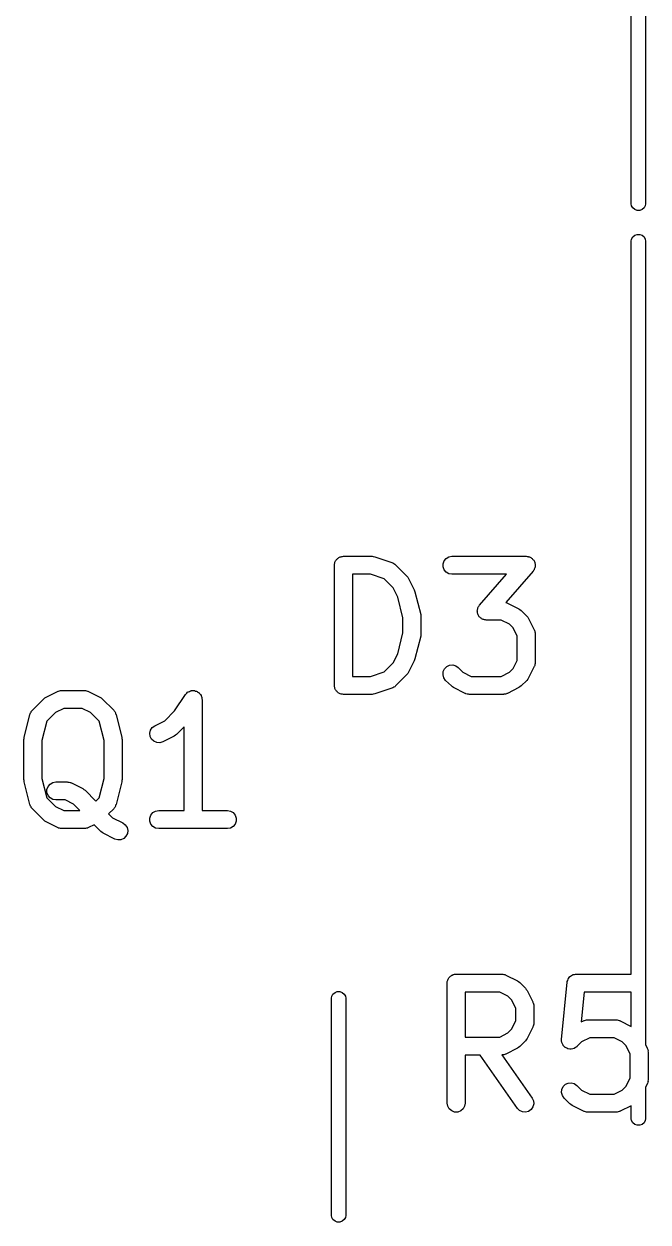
# Model space of a CAD drawing. Extents: x 10 to 287, y -200 to -10.
# Drawn here: x 135 to 140.21, y -119.32 to -109.34 of the extents above; entities that cross this region are included whole.
import ezdxf

# ---------------------------------------------------------------- set-up
doc = ezdxf.new("R2010")
doc.units = 0
doc.header["$MEASUREMENT"] = 0
doc.layers.add('BLACK', color=7, linetype='CONTINUOUS')

msp = doc.modelspace()

# ---------------------------------------------------------------- linework, layer by layer
at = {"layer": 'BLACK', "linetype": 'CONTINUOUS'}
for p, q in [((140.065, -110.843), (140.065, -103.533)), ((140.185, -103.533), (140.185, -110.843)), ((140.068, -110.859), (140.065, -110.843)), ((140.078, -110.877), (140.068, -110.859)), ((140.182, -110.859), (140.172, -110.877)), ((140.185, -110.843), (140.182, -110.859)), ((140.095, -110.891), (140.078, -110.877)), ((140.114, -110.898), (140.095, -110.891)), ((140.136, -110.898), (140.114, -110.898)), ((140.155, -110.891), (140.136, -110.898)), ((140.172, -110.877), (140.155, -110.891)), ((140.065, -111.153), (140.068, -111.137)), ((140.065, -117.259), (140.065, -111.153)), ((140.068, -111.137), (140.078, -111.119)), ((140.078, -111.119), (140.095, -111.105)), ((140.095, -111.105), (140.114, -111.098)), ((140.114, -111.098), (140.136, -111.098)), ((140.136, -111.098), (140.155, -111.105)), ((140.155, -111.105), (140.172, -111.119)), ((140.172, -111.119), (140.182, -111.137)), ((140.182, -111.137), (140.185, -111.153)), ((140.185, -111.153), (140.185, -117.847)), ((137.592, -113.854), (137.593, -113.848)), ((137.592, -114.854), (137.592, -113.854)), ((137.593, -113.841), (137.595, -113.835)), ((137.593, -113.848), (137.593, -113.841)), ((137.595, -113.835), (137.596, -113.828)), ((137.596, -113.828), (137.599, -113.823)), ((137.599, -113.823), (137.602, -113.816)), ((137.602, -113.816), (137.606, -113.811)), ((137.606, -113.811), (137.609, -113.806)), ((137.609, -113.806), (137.614, -113.802)), ((137.614, -113.802), (137.618, -113.797)), ((137.618, -113.797), (137.624, -113.793)), ((137.624, -113.793), (137.629, -113.789)), ((137.629, -113.789), (137.635, -113.787)), ((137.635, -113.787), (137.641, -113.784)), ((137.641, -113.784), (137.647, -113.782)), ((137.647, -113.782), (137.653, -113.78)), ((137.653, -113.78), (137.66, -113.78)), ((137.66, -113.78), (137.667, -113.779)), ((137.667, -113.779), (137.905, -113.779)), ((137.905, -113.779), (137.916, -113.781)), ((137.916, -113.781), (137.928, -113.783)), ((137.928, -113.783), (138.071, -113.83)), ((138.071, -113.83), (138.075, -113.833)), ((138.075, -113.833), (138.079, -113.834)), ((138.079, -113.834), (138.086, -113.839)), ((138.086, -113.839), (138.094, -113.843)), ((138.094, -113.843), (138.097, -113.846)), ((138.097, -113.846), (138.1, -113.849)), ((138.1, -113.849), (138.196, -113.944)), ((138.497, -113.841), (138.506, -113.816)), ((138.497, -113.867), (138.497, -113.841)), ((138.506, -113.816), (138.523, -113.797)), ((138.523, -113.797), (138.546, -113.784)), ((138.546, -113.784), (138.571, -113.779)), ((138.571, -113.779), (139.19, -113.779)), ((139.19, -113.779), (139.198, -113.78)), ((139.198, -113.78), (139.205, -113.78)), ((139.205, -113.78), (139.21, -113.782)), ((139.21, -113.782), (139.216, -113.784)), ((139.216, -113.784), (139.222, -113.787)), ((139.222, -113.787), (139.229, -113.79)), ((139.229, -113.79), (139.234, -113.794)), ((139.234, -113.794), (139.239, -113.797)), ((139.239, -113.797), (139.243, -113.802)), ((139.243, -113.802), (139.249, -113.807)), ((139.249, -113.807), (139.252, -113.812)), ((139.252, -113.812), (139.255, -113.816)), ((139.255, -113.816), (139.258, -113.823)), ((139.258, -113.823), (139.261, -113.83)), ((139.261, -113.83), (139.262, -113.836)), ((139.262, -113.836), (139.264, -113.841)), ((139.264, -113.841), (139.264, -113.848)), ((139.264, -113.848), (139.265, -113.856)), ((139.265, -113.856), (139.264, -113.861)), ((139.264, -113.861), (139.264, -113.867)), ((137.742, -113.929), (137.742, -114.779)), ((137.892, -113.929), (137.742, -113.929)), ((138.007, -113.967), (137.892, -113.929)), ((138.196, -113.944), (138.203, -113.954)), ((138.203, -113.954), (138.21, -113.963)), ((138.506, -113.891), (138.497, -113.867)), ((138.523, -113.911), (138.506, -113.891)), ((138.546, -113.924), (138.523, -113.911)), ((138.571, -113.929), (138.546, -113.924)), ((139.025, -113.929), (138.571, -113.929)), ((138.801, -114.186), (139.025, -113.929)), ((139.247, -113.903), (139.019, -114.163)), ((139.251, -113.897), (139.247, -113.903)), ((139.255, -113.891), (139.251, -113.897)), ((139.257, -113.886), (139.255, -113.891)), ((139.26, -113.881), (139.257, -113.886)), ((139.262, -113.874), (139.26, -113.881)), ((139.264, -113.867), (139.262, -113.874)), ((138.081, -114.041), (138.007, -113.967)), ((138.12, -114.118), (138.081, -114.041)), ((138.21, -113.963), (138.257, -114.059)), ((138.257, -114.059), (138.26, -114.066)), ((138.163, -114.292), (138.12, -114.118)), ((138.26, -114.066), (138.263, -114.074)), ((138.263, -114.074), (138.311, -114.264)), ((138.782, -114.233), (138.783, -114.228)), ((138.783, -114.241), (138.782, -114.233)), ((138.783, -114.222), (138.786, -114.215)), ((138.783, -114.228), (138.783, -114.222)), ((138.783, -114.248), (138.783, -114.241)), ((138.785, -114.253), (138.783, -114.248)), ((138.786, -114.259), (138.785, -114.253)), ((138.786, -114.215), (138.787, -114.208)), ((138.79, -114.266), (138.786, -114.259)), ((138.787, -114.208), (138.79, -114.203)), ((138.79, -114.203), (138.792, -114.197)), ((138.792, -114.197), (138.797, -114.192)), ((138.797, -114.192), (138.801, -114.186)), ((139.019, -114.163), (139.025, -114.164)), ((139.025, -114.164), (139.029, -114.167)), ((139.029, -114.167), (139.033, -114.168)), ((139.033, -114.168), (139.129, -114.215)), ((139.129, -114.215), (139.138, -114.223)), ((139.138, -114.223), (139.148, -114.23)), ((139.148, -114.23), (139.196, -114.277)), ((138.163, -114.416), (138.163, -114.292)), ((138.311, -114.264), (138.311, -114.274)), ((138.311, -114.274), (138.313, -114.283)), ((138.313, -114.283), (138.313, -114.425)), ((138.792, -114.272), (138.79, -114.266)), ((138.796, -114.277), (138.792, -114.272)), ((138.799, -114.282), (138.796, -114.277)), ((138.804, -114.287), (138.799, -114.282)), ((138.809, -114.292), (138.804, -114.287)), ((138.814, -114.295), (138.809, -114.292)), ((138.818, -114.299), (138.814, -114.295)), ((138.825, -114.302), (138.818, -114.299)), ((138.831, -114.305), (138.825, -114.302)), ((138.837, -114.306), (138.831, -114.305)), ((138.842, -114.309), (138.837, -114.306)), ((138.85, -114.309), (138.842, -114.309)), ((138.857, -114.31), (138.85, -114.309)), ((138.982, -114.31), (138.857, -114.31)), ((139.051, -114.344), (138.982, -114.31)), ((139.081, -114.375), (139.051, -114.344)), ((139.196, -114.277), (139.203, -114.287)), ((139.203, -114.287), (139.21, -114.297)), ((139.21, -114.297), (139.257, -114.392)), ((138.12, -114.59), (138.163, -114.416)), ((138.311, -114.444), (138.263, -114.634)), ((138.313, -114.425), (138.311, -114.434)), ((138.311, -114.434), (138.311, -114.444)), ((139.115, -114.443), (139.081, -114.375)), ((139.115, -114.646), (139.115, -114.443)), ((139.257, -114.392), (139.259, -114.396)), ((139.259, -114.396), (139.261, -114.4)), ((139.261, -114.4), (139.262, -114.408)), ((139.262, -114.408), (139.265, -114.417)), ((139.265, -114.417), (139.265, -114.421)), ((139.265, -114.421), (139.265, -114.425)), ((139.265, -114.425), (139.265, -114.664)), ((138.081, -114.667), (138.12, -114.59)), ((138.257, -114.649), (138.21, -114.745)), ((138.26, -114.642), (138.257, -114.649)), ((138.263, -114.634), (138.26, -114.642)), ((139.081, -114.714), (139.115, -114.646)), ((137.892, -114.779), (138.007, -114.741)), ((138.007, -114.741), (138.081, -114.667)), ((138.203, -114.754), (138.196, -114.764)), ((138.21, -114.745), (138.203, -114.754)), ((138.497, -114.765), (138.499, -114.739)), ((138.499, -114.739), (138.51, -114.716)), ((138.51, -114.716), (138.528, -114.697)), ((138.528, -114.697), (138.552, -114.686)), ((138.552, -114.686), (138.578, -114.684)), ((138.578, -114.684), (138.603, -114.691)), ((138.603, -114.691), (138.624, -114.706)), ((138.624, -114.706), (138.663, -114.745)), ((138.663, -114.745), (138.732, -114.779)), ((138.982, -114.779), (139.051, -114.745)), ((139.051, -114.745), (139.081, -114.714)), ((139.257, -114.697), (139.21, -114.792)), ((139.259, -114.693), (139.257, -114.697)), ((139.261, -114.689), (139.259, -114.693)), ((139.262, -114.68), (139.261, -114.689)), ((139.265, -114.672), (139.262, -114.68)), ((139.265, -114.664), (139.265, -114.668)), ((139.265, -114.668), (139.265, -114.672)), ((137.593, -114.86), (137.592, -114.854)), ((137.593, -114.867), (137.593, -114.86)), ((137.742, -114.779), (137.892, -114.779)), ((138.1, -114.859), (138.097, -114.862)), ((138.196, -114.764), (138.1, -114.859)), ((138.503, -114.79), (138.497, -114.765)), ((138.518, -114.812), (138.503, -114.79)), ((138.566, -114.859), (138.518, -114.812)), ((138.576, -114.866), (138.566, -114.859)), ((138.732, -114.779), (138.982, -114.779)), ((139.148, -114.859), (139.138, -114.866)), ((139.196, -114.812), (139.148, -114.859)), ((139.203, -114.802), (139.196, -114.812)), ((139.21, -114.792), (139.203, -114.802)), ((135.17, -114.966), (135.18, -114.959)), ((135.18, -114.959), (135.19, -114.952)), ((135.19, -114.952), (135.285, -114.904)), ((135.285, -114.904), (135.289, -114.903)), ((135.289, -114.903), (135.293, -114.901)), ((135.293, -114.901), (135.302, -114.9)), ((135.302, -114.9), (135.31, -114.897)), ((135.31, -114.897), (135.314, -114.897)), ((135.314, -114.897), (135.319, -114.897)), ((135.319, -114.897), (135.509, -114.897)), ((135.509, -114.897), (135.513, -114.897)), ((135.513, -114.897), (135.518, -114.897)), ((135.518, -114.897), (135.526, -114.9)), ((135.526, -114.9), (135.535, -114.901)), ((135.535, -114.901), (135.538, -114.903)), ((135.538, -114.903), (135.543, -114.904)), ((135.543, -114.904), (135.638, -114.952)), ((135.638, -114.952), (135.647, -114.959)), ((135.647, -114.959), (135.657, -114.966)), ((136.26, -115.067), (136.351, -114.93)), ((136.351, -114.93), (136.354, -114.927)), ((136.354, -114.927), (136.356, -114.923)), ((136.356, -114.923), (136.363, -114.918)), ((136.363, -114.918), (136.369, -114.911)), ((136.369, -114.911), (136.373, -114.909)), ((136.373, -114.909), (136.376, -114.907)), ((136.376, -114.907), (136.385, -114.904)), ((136.385, -114.904), (136.393, -114.9)), ((136.393, -114.9), (136.397, -114.899)), ((136.397, -114.899), (136.401, -114.898)), ((136.401, -114.898), (136.41, -114.898)), ((136.41, -114.898), (136.419, -114.897)), ((136.419, -114.897), (136.423, -114.898)), ((136.423, -114.898), (136.427, -114.898)), ((136.427, -114.898), (136.435, -114.901)), ((136.435, -114.901), (136.444, -114.903)), ((136.444, -114.903), (136.447, -114.905)), ((136.447, -114.905), (136.451, -114.907)), ((136.451, -114.907), (136.458, -114.912)), ((136.458, -114.912), (136.466, -114.917)), ((136.466, -114.917), (136.468, -114.921)), ((136.468, -114.921), (136.471, -114.923)), ((136.471, -114.923), (136.476, -114.931)), ((136.476, -114.931), (136.481, -114.938)), ((136.481, -114.938), (136.482, -114.942)), ((136.482, -114.942), (136.484, -114.946)), ((136.484, -114.946), (136.486, -114.955)), ((136.486, -114.955), (136.488, -114.963)), ((137.595, -114.873), (137.593, -114.867)), ((137.596, -114.88), (137.595, -114.873)), ((137.599, -114.885), (137.596, -114.88)), ((137.602, -114.891), (137.599, -114.885)), ((137.606, -114.897), (137.602, -114.891)), ((137.609, -114.902), (137.606, -114.897)), ((137.614, -114.906), (137.609, -114.902)), ((137.618, -114.911), (137.614, -114.906)), ((137.624, -114.915), (137.618, -114.911)), ((137.629, -114.919), (137.624, -114.915)), ((137.635, -114.921), (137.629, -114.919)), ((137.641, -114.924), (137.635, -114.921)), ((137.647, -114.926), (137.641, -114.924)), ((137.653, -114.928), (137.647, -114.926)), ((137.66, -114.928), (137.653, -114.928)), ((137.667, -114.929), (137.66, -114.928)), ((137.905, -114.929), (137.667, -114.929)), ((137.916, -114.927), (137.905, -114.929)), ((137.928, -114.925), (137.916, -114.927)), ((138.071, -114.878), (137.928, -114.925)), ((138.075, -114.875), (138.071, -114.878)), ((138.079, -114.874), (138.075, -114.875)), ((138.086, -114.869), (138.079, -114.874)), ((138.094, -114.865), (138.086, -114.869)), ((138.097, -114.862), (138.094, -114.865)), ((138.585, -114.873), (138.576, -114.866)), ((138.681, -114.921), (138.585, -114.873)), ((138.685, -114.922), (138.681, -114.921)), ((138.688, -114.924), (138.685, -114.922)), ((138.697, -114.926), (138.688, -114.924)), ((138.706, -114.928), (138.697, -114.926)), ((138.71, -114.928), (138.706, -114.928)), ((138.714, -114.929), (138.71, -114.928)), ((139, -114.929), (138.714, -114.929)), ((139.004, -114.928), (139, -114.929)), ((139.008, -114.928), (139.004, -114.928)), ((139.017, -114.926), (139.008, -114.928)), ((139.025, -114.924), (139.017, -114.926)), ((139.029, -114.922), (139.025, -114.924)), ((139.033, -114.921), (139.029, -114.922)), ((139.129, -114.873), (139.033, -114.921)), ((139.138, -114.866), (139.129, -114.873)), ((135.075, -115.061), (135.17, -114.966)), ((135.336, -115.047), (135.268, -115.081)), ((135.491, -115.047), (135.336, -115.047)), ((135.56, -115.081), (135.491, -115.047)), ((135.657, -114.966), (135.753, -115.061)), ((136.488, -114.963), (136.488, -114.967)), ((136.488, -114.967), (136.489, -114.972)), ((136.489, -114.972), (136.489, -115.897)), ((135.008, -115.287), (135.055, -115.096)), ((135.055, -115.096), (135.058, -115.09)), ((135.058, -115.09), (135.06, -115.083)), ((135.06, -115.083), (135.064, -115.078)), ((135.064, -115.078), (135.066, -115.072)), ((135.066, -115.072), (135.071, -115.067)), ((135.071, -115.067), (135.075, -115.061)), ((135.196, -115.153), (135.155, -115.314)), ((135.268, -115.081), (135.196, -115.153)), ((135.632, -115.153), (135.56, -115.081)), ((135.672, -115.314), (135.632, -115.153)), ((135.753, -115.061), (135.757, -115.067)), ((135.757, -115.067), (135.762, -115.072)), ((135.762, -115.072), (135.764, -115.078)), ((135.764, -115.078), (135.767, -115.083)), ((135.767, -115.083), (135.769, -115.09)), ((135.769, -115.09), (135.772, -115.096)), ((135.772, -115.096), (135.82, -115.287)), ((136.095, -115.19), (136.179, -115.148)), ((136.179, -115.148), (136.26, -115.067)), ((136.053, -115.253), (136.059, -115.227)), ((136.056, -115.279), (136.053, -115.253)), ((136.059, -115.227), (136.074, -115.206)), ((136.074, -115.206), (136.095, -115.19)), ((136.339, -115.2), (136.276, -115.263)), ((136.339, -115.897), (136.339, -115.2)), ((135.005, -115.305), (135.007, -115.296)), ((135.005, -115.638), (135.005, -115.305)), ((135.007, -115.296), (135.008, -115.287)), ((135.155, -115.314), (135.155, -115.629)), ((135.672, -115.629), (135.672, -115.314)), ((135.82, -115.287), (135.821, -115.296)), ((135.821, -115.296), (135.822, -115.305)), ((135.822, -115.305), (135.822, -115.638)), ((136.068, -115.302), (136.056, -115.279)), ((136.087, -115.32), (136.068, -115.302)), ((136.111, -115.33), (136.087, -115.32)), ((136.137, -115.332), (136.111, -115.33)), ((136.162, -115.324), (136.137, -115.332)), ((136.257, -115.277), (136.162, -115.324)), ((136.267, -115.27), (136.257, -115.277)), ((136.276, -115.263), (136.267, -115.27)), ((135.007, -115.647), (135.005, -115.638)), ((135.008, -115.656), (135.007, -115.647)), ((135.055, -115.847), (135.008, -115.656)), ((135.155, -115.629), (135.196, -115.79)), ((135.245, -115.663), (135.271, -115.658)), ((135.271, -115.658), (135.366, -115.658)), ((135.366, -115.658), (135.37, -115.659)), ((135.37, -115.659), (135.375, -115.659)), ((135.375, -115.659), (135.383, -115.661)), ((135.632, -115.79), (135.672, -115.629)), ((135.82, -115.656), (135.772, -115.847)), ((135.821, -115.647), (135.82, -115.656)), ((135.822, -115.638), (135.821, -115.647)), ((135.197, -115.72), (135.206, -115.696)), ((135.197, -115.747), (135.197, -115.72)), ((135.206, -115.771), (135.197, -115.747)), ((135.206, -115.696), (135.223, -115.676)), ((135.223, -115.676), (135.245, -115.663)), ((135.383, -115.661), (135.392, -115.663)), ((135.392, -115.663), (135.396, -115.665)), ((135.396, -115.665), (135.4, -115.666)), ((135.4, -115.666), (135.495, -115.714)), ((135.495, -115.714), (135.505, -115.721)), ((135.505, -115.721), (135.514, -115.728)), ((135.514, -115.728), (135.604, -115.818)), ((135.058, -115.853), (135.055, -115.847)), ((135.06, -115.86), (135.058, -115.853)), ((135.196, -115.79), (135.268, -115.862)), ((135.223, -115.791), (135.206, -115.771)), ((135.245, -115.804), (135.223, -115.791)), ((135.271, -115.808), (135.245, -115.804)), ((135.348, -115.808), (135.271, -115.808)), ((135.417, -115.843), (135.348, -115.808)), ((135.471, -115.897), (135.417, -115.843)), ((135.604, -115.818), (135.632, -115.79)), ((135.769, -115.853), (135.767, -115.86)), ((135.772, -115.847), (135.769, -115.853)), ((135.064, -115.865), (135.06, -115.86)), ((135.066, -115.871), (135.064, -115.865)), ((135.071, -115.876), (135.066, -115.871)), ((135.075, -115.882), (135.071, -115.876)), ((135.17, -115.977), (135.075, -115.882)), ((135.268, -115.862), (135.336, -115.897)), ((135.336, -115.897), (135.471, -115.897)), ((135.753, -115.882), (135.71, -115.924)), ((135.71, -115.924), (135.744, -115.958)), ((135.744, -115.958), (135.828, -116)), ((135.757, -115.876), (135.753, -115.882)), ((135.762, -115.871), (135.757, -115.876)), ((135.764, -115.865), (135.762, -115.871)), ((135.767, -115.86), (135.764, -115.865)), ((136.054, -115.959), (136.063, -115.934)), ((136.063, -115.934), (136.08, -115.914)), ((136.08, -115.914), (136.102, -115.901)), ((136.102, -115.901), (136.128, -115.897)), ((136.128, -115.897), (136.339, -115.897)), ((136.489, -115.897), (136.7, -115.897)), ((136.7, -115.897), (136.725, -115.901)), ((136.725, -115.901), (136.748, -115.914)), ((136.748, -115.914), (136.764, -115.934)), ((136.764, -115.934), (136.773, -115.959)), ((135.18, -115.984), (135.17, -115.977)), ((135.19, -115.991), (135.18, -115.984)), ((135.285, -116.039), (135.19, -115.991)), ((135.289, -116.04), (135.285, -116.039)), ((135.293, -116.042), (135.289, -116.04)), ((135.302, -116.044), (135.293, -116.042)), ((135.31, -116.046), (135.302, -116.044)), ((135.314, -116.046), (135.31, -116.046)), ((135.319, -116.047), (135.314, -116.046)), ((135.509, -116.047), (135.319, -116.047)), ((135.513, -116.046), (135.509, -116.047)), ((135.518, -116.046), (135.513, -116.046)), ((135.526, -116.044), (135.518, -116.046)), ((135.535, -116.042), (135.526, -116.044)), ((135.538, -116.04), (135.535, -116.042)), ((135.543, -116.039), (135.538, -116.04)), ((135.589, -116.015), (135.543, -116.039)), ((135.646, -116.072), (135.589, -116.015)), ((135.828, -116), (135.849, -116.015)), ((135.849, -116.015), (135.864, -116.037)), ((135.864, -116.037), (135.87, -116.062)), ((136.054, -115.985), (136.054, -115.959)), ((136.063, -116.009), (136.054, -115.985)), ((136.08, -116.029), (136.063, -116.009)), ((136.102, -116.042), (136.08, -116.029)), ((136.128, -116.047), (136.102, -116.042)), ((136.7, -116.047), (136.128, -116.047)), ((136.725, -116.042), (136.7, -116.047)), ((136.748, -116.029), (136.725, -116.042)), ((136.764, -116.009), (136.748, -116.029)), ((136.773, -115.985), (136.764, -116.009)), ((136.773, -115.959), (136.773, -115.985)), ((135.656, -116.079), (135.646, -116.072)), ((135.666, -116.086), (135.656, -116.079)), ((135.761, -116.134), (135.666, -116.086)), ((135.786, -116.141), (135.761, -116.134)), ((135.812, -116.14), (135.786, -116.141)), ((135.836, -116.129), (135.812, -116.14)), ((135.855, -116.111), (135.836, -116.129)), ((135.867, -116.088), (135.855, -116.111)), ((135.87, -116.062), (135.867, -116.088)), ((138.531, -117.334), (138.532, -117.327)), ((138.531, -118.334), (138.531, -117.334)), ((138.532, -117.321), (138.535, -117.315)), ((138.532, -117.327), (138.532, -117.321)), ((138.535, -117.315), (138.536, -117.308)), ((138.536, -117.308), (138.539, -117.302)), ((138.539, -117.302), (138.541, -117.296)), ((138.541, -117.296), (138.546, -117.291)), ((138.546, -117.291), (138.549, -117.286)), ((138.549, -117.286), (138.554, -117.281)), ((138.554, -117.281), (138.558, -117.276)), ((138.558, -117.276), (138.564, -117.273)), ((138.564, -117.273), (138.569, -117.269)), ((138.569, -117.269), (138.575, -117.267)), ((138.575, -117.267), (138.581, -117.263)), ((138.581, -117.263), (138.587, -117.262)), ((138.587, -117.262), (138.593, -117.26)), ((138.593, -117.26), (138.6, -117.26)), ((138.6, -117.26), (138.606, -117.259)), ((138.606, -117.259), (138.987, -117.259)), ((138.987, -117.259), (138.992, -117.26)), ((138.992, -117.26), (138.996, -117.259)), ((138.996, -117.259), (139.004, -117.262)), ((139.004, -117.262), (139.013, -117.263)), ((139.013, -117.263), (139.017, -117.265)), ((139.017, -117.265), (139.021, -117.267)), ((139.021, -117.267), (139.116, -117.314)), ((139.116, -117.314), (139.126, -117.321)), ((139.126, -117.321), (139.136, -117.328)), ((139.136, -117.328), (139.183, -117.376)), ((139.484, -117.803), (139.532, -117.326)), ((139.532, -117.321), (139.536, -117.311)), ((139.532, -117.324), (139.532, -117.321)), ((139.532, -117.326), (139.532, -117.324)), ((139.536, -117.311), (139.539, -117.301)), ((139.539, -117.301), (139.54, -117.299)), ((139.54, -117.299), (139.541, -117.296)), ((139.541, -117.296), (139.548, -117.288)), ((139.548, -117.288), (139.554, -117.28)), ((139.554, -117.28), (139.556, -117.278)), ((139.556, -117.278), (139.558, -117.276)), ((139.558, -117.276), (139.567, -117.271)), ((139.567, -117.271), (139.575, -117.265)), ((139.575, -117.265), (139.578, -117.265)), ((139.578, -117.265), (139.581, -117.263)), ((139.581, -117.263), (139.591, -117.262)), ((139.591, -117.262), (139.601, -117.259)), ((139.601, -117.259), (139.604, -117.259)), ((139.604, -117.259), (139.606, -117.259)), ((139.606, -117.259), (140.065, -117.259)), ((137.567, -117.459), (137.57, -117.443)), ((137.57, -117.443), (137.58, -117.425)), ((137.58, -117.425), (137.597, -117.411)), ((137.597, -117.411), (137.616, -117.404)), ((137.616, -117.404), (137.638, -117.404)), ((137.638, -117.404), (137.657, -117.411)), ((137.657, -117.411), (137.674, -117.425)), ((137.674, -117.425), (137.684, -117.443)), ((137.684, -117.443), (137.687, -117.459)), ((138.681, -117.409), (138.681, -117.783)), ((138.97, -117.409), (138.681, -117.409)), ((139.038, -117.443), (138.97, -117.409)), ((139.068, -117.473), (139.038, -117.443)), ((139.183, -117.376), (139.19, -117.386)), ((139.19, -117.386), (139.197, -117.395)), ((139.197, -117.395), (139.245, -117.491)), ((139.674, -117.409), (139.649, -117.657)), ((140.065, -117.409), (139.674, -117.409)), ((140.065, -117.694), (140.065, -117.409)), ((137.567, -119.269), (137.567, -117.459)), ((137.687, -117.459), (137.687, -119.269)), ((139.103, -117.542), (139.068, -117.473)), ((139.103, -117.649), (139.103, -117.542)), ((139.245, -117.491), (139.246, -117.495)), ((139.246, -117.495), (139.248, -117.499)), ((139.248, -117.499), (139.25, -117.507)), ((139.25, -117.507), (139.252, -117.516)), ((139.252, -117.516), (139.252, -117.52)), ((139.252, -117.52), (139.253, -117.524)), ((139.253, -117.524), (139.253, -117.667)), ((139.068, -117.718), (139.103, -117.649)), ((139.649, -117.657), (139.668, -117.648)), ((139.668, -117.648), (139.672, -117.646)), ((139.672, -117.646), (139.676, -117.644)), ((139.676, -117.644), (139.685, -117.643)), ((139.685, -117.643), (139.693, -117.64)), ((139.693, -117.64), (139.697, -117.64)), ((139.697, -117.64), (139.702, -117.64)), ((139.702, -117.64), (139.94, -117.64)), ((139.94, -117.64), (139.944, -117.64)), ((139.944, -117.64), (139.948, -117.64)), ((139.948, -117.64), (139.957, -117.643)), ((139.957, -117.643), (139.965, -117.644)), ((139.965, -117.644), (139.969, -117.646)), ((139.969, -117.646), (139.973, -117.648)), ((139.973, -117.648), (140.065, -117.694)), ((138.97, -117.783), (139.038, -117.748)), ((139.038, -117.748), (139.068, -117.718)), ((139.245, -117.701), (139.197, -117.796)), ((139.246, -117.697), (139.245, -117.701)), ((139.248, -117.693), (139.246, -117.697)), ((139.25, -117.684), (139.248, -117.693)), ((139.252, -117.676), (139.25, -117.684)), ((139.253, -117.667), (139.252, -117.671)), ((139.252, -117.671), (139.252, -117.676)), ((138.681, -117.783), (138.97, -117.783)), ((139.183, -117.815), (139.136, -117.863)), ((139.19, -117.806), (139.183, -117.815)), ((139.197, -117.796), (139.19, -117.806)), ((139.485, -117.816), (139.484, -117.803)), ((139.484, -117.803), (139.484, -117.803)), ((139.484, -117.803), (139.484, -117.803)), ((139.486, -117.828), (139.485, -117.816)), ((139.486, -117.829), (139.486, -117.828)), ((139.492, -117.841), (139.486, -117.829)), ((139.486, -117.829), (139.486, -117.829)), ((139.497, -117.852), (139.492, -117.841)), ((139.497, -117.853), (139.497, -117.852)), ((139.506, -117.862), (139.497, -117.853)), ((139.497, -117.853), (139.497, -117.853)), ((139.651, -117.824), (139.612, -117.863)), ((139.719, -117.79), (139.651, -117.824)), ((139.922, -117.79), (139.719, -117.79)), ((139.99, -117.824), (139.922, -117.79)), ((140.021, -117.854), (139.99, -117.824)), ((140.055, -117.923), (140.021, -117.854)), ((140.185, -117.847), (140.197, -117.872)), ((138.805, -117.933), (138.681, -117.933)), ((138.681, -117.933), (138.681, -118.334)), ((139.116, -118.377), (138.805, -117.933)), ((138.992, -117.932), (138.988, -117.932)), ((138.988, -117.932), (139.239, -118.291)), ((138.996, -117.932), (138.992, -117.932)), ((139.004, -117.93), (138.996, -117.932)), ((139.013, -117.928), (139.004, -117.93)), ((139.017, -117.926), (139.013, -117.928)), ((139.021, -117.925), (139.017, -117.926)), ((139.116, -117.877), (139.021, -117.925)), ((139.126, -117.87), (139.116, -117.877)), ((139.136, -117.863), (139.126, -117.87)), ((139.515, -117.871), (139.506, -117.862)), ((139.516, -117.871), (139.515, -117.871)), ((139.515, -117.871), (139.515, -117.871)), ((139.527, -117.877), (139.516, -117.871)), ((139.538, -117.882), (139.527, -117.877)), ((139.539, -117.882), (139.538, -117.882)), ((139.552, -117.884), (139.539, -117.882)), ((139.539, -117.882), (139.539, -117.882)), ((139.564, -117.885), (139.552, -117.884)), ((139.565, -117.885), (139.564, -117.885)), ((139.577, -117.881), (139.565, -117.885)), ((139.565, -117.885), (139.565, -117.885)), ((139.59, -117.878), (139.577, -117.881)), ((139.601, -117.871), (139.59, -117.878)), ((139.59, -117.878), (139.59, -117.878)), ((139.59, -117.878), (139.59, -117.878)), ((139.611, -117.864), (139.601, -117.871)), ((139.612, -117.863), (139.611, -117.863)), ((139.611, -117.863), (139.611, -117.864)), ((140.055, -118.126), (140.055, -117.923)), ((140.197, -117.872), (140.198, -117.876)), ((140.198, -117.876), (140.201, -117.88)), ((140.201, -117.88), (140.202, -117.888)), ((140.202, -117.888), (140.205, -117.897)), ((140.205, -117.897), (140.204, -117.901)), ((140.204, -117.901), (140.205, -117.905)), ((140.205, -117.905), (140.205, -118.143)), ((140.021, -118.194), (140.055, -118.126)), ((140.205, -118.152), (140.202, -118.16)), ((140.205, -118.143), (140.204, -118.148)), ((140.204, -118.148), (140.205, -118.152)), ((139.484, -118.245), (139.486, -118.219)), ((139.491, -118.27), (139.484, -118.245)), ((139.486, -118.219), (139.497, -118.196)), ((139.497, -118.196), (139.516, -118.177)), ((139.516, -118.177), (139.539, -118.166)), ((139.539, -118.166), (139.565, -118.164)), ((139.565, -118.164), (139.59, -118.171)), ((139.59, -118.171), (139.612, -118.186)), ((139.612, -118.186), (139.651, -118.225)), ((139.651, -118.225), (139.719, -118.259)), ((139.922, -118.259), (139.99, -118.225)), ((139.99, -118.225), (140.021, -118.194)), ((140.197, -118.177), (140.185, -118.201)), ((140.185, -118.201), (140.185, -118.463)), ((140.198, -118.173), (140.197, -118.177)), ((140.201, -118.169), (140.198, -118.173)), ((140.202, -118.16), (140.201, -118.169)), ((138.536, -118.359), (138.531, -118.334)), ((138.681, -118.334), (138.677, -118.359)), ((139.239, -118.291), (139.25, -118.314)), ((139.252, -118.34), (139.246, -118.365)), ((139.25, -118.314), (139.252, -118.34)), ((139.506, -118.292), (139.491, -118.27)), ((139.553, -118.339), (139.506, -118.292)), ((139.563, -118.346), (139.553, -118.339)), ((139.573, -118.353), (139.563, -118.346)), ((139.668, -118.401), (139.573, -118.353)), ((139.719, -118.259), (139.922, -118.259)), ((138.549, -118.382), (138.536, -118.359)), ((138.569, -118.399), (138.549, -118.382)), ((138.593, -118.408), (138.569, -118.399)), ((138.619, -118.408), (138.593, -118.408)), ((138.644, -118.399), (138.619, -118.408)), ((138.664, -118.382), (138.644, -118.399)), ((138.677, -118.359), (138.664, -118.382)), ((139.135, -118.395), (139.116, -118.377)), ((139.158, -118.406), (139.135, -118.395)), ((139.184, -118.408), (139.158, -118.406)), ((139.209, -118.402), (139.184, -118.408)), ((139.231, -118.387), (139.209, -118.402)), ((139.246, -118.365), (139.231, -118.387)), ((139.672, -118.402), (139.668, -118.401)), ((139.676, -118.404), (139.672, -118.402)), ((139.685, -118.406), (139.676, -118.404)), ((139.693, -118.408), (139.685, -118.406)), ((139.697, -118.408), (139.693, -118.408)), ((139.702, -118.409), (139.697, -118.408)), ((139.94, -118.409), (139.702, -118.409)), ((139.944, -118.408), (139.94, -118.409)), ((139.948, -118.408), (139.944, -118.408)), ((139.957, -118.406), (139.948, -118.408)), ((139.965, -118.404), (139.957, -118.406)), ((139.969, -118.402), (139.965, -118.404)), ((139.973, -118.401), (139.969, -118.402)), ((140.065, -118.355), (139.973, -118.401)), ((140.065, -118.463), (140.065, -118.355)), ((140.068, -118.479), (140.065, -118.463)), ((140.078, -118.497), (140.068, -118.479)), ((140.095, -118.511), (140.078, -118.497)), ((140.114, -118.518), (140.095, -118.511)), ((140.136, -118.518), (140.114, -118.518)), ((140.155, -118.511), (140.136, -118.518)), ((140.172, -118.497), (140.155, -118.511)), ((140.182, -118.479), (140.172, -118.497)), ((140.185, -118.463), (140.182, -118.479)), ((137.57, -119.285), (137.567, -119.269)), ((137.58, -119.303), (137.57, -119.285)), ((137.597, -119.317), (137.58, -119.303)), ((137.616, -119.324), (137.597, -119.317)), ((137.638, -119.324), (137.616, -119.324)), ((137.657, -119.317), (137.638, -119.324)), ((137.674, -119.303), (137.657, -119.317)), ((137.684, -119.285), (137.674, -119.303)), ((137.687, -119.269), (137.684, -119.285))]:
    msp.add_line(p, q, dxfattribs=at)

doc.saveas('drawing.dxf')
